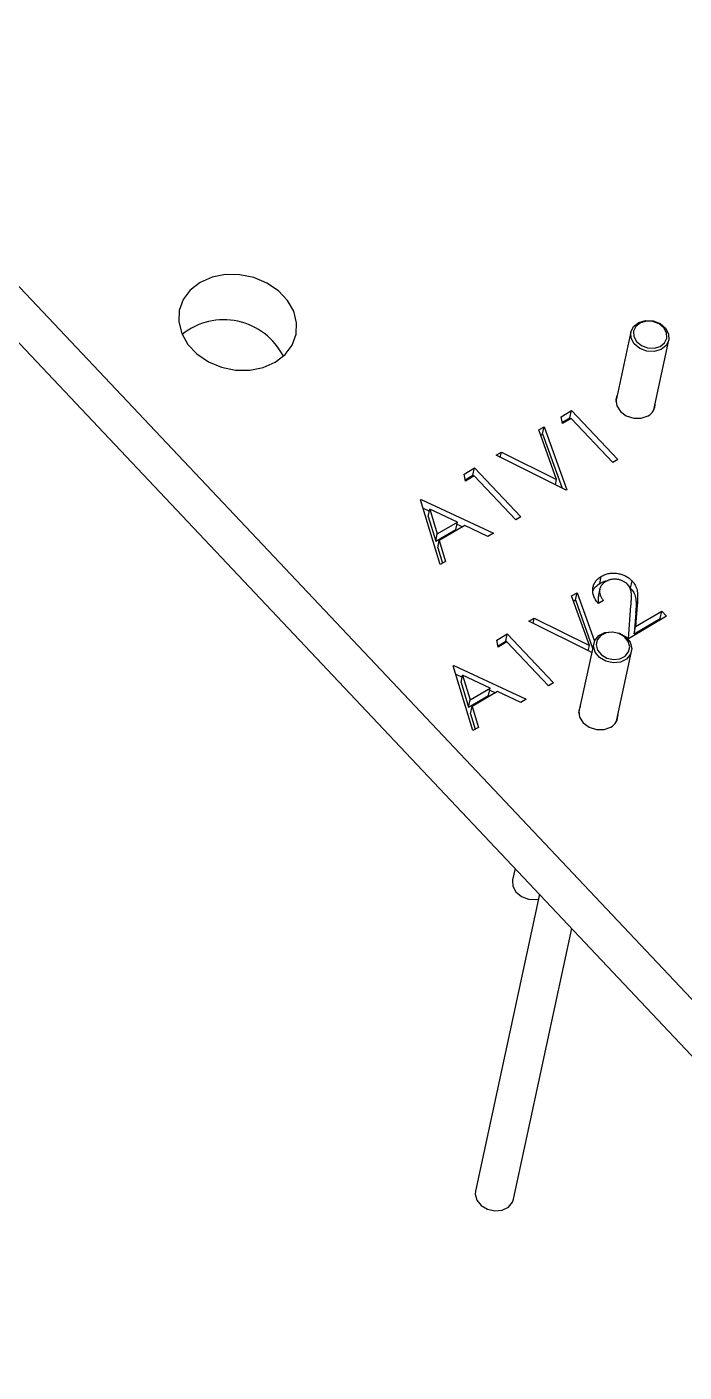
# Model space of a CAD drawing. Header units: millimetres. Extents: x 11 to 423, y -53 to 270.
# Drawn here: x 50.22 to 63.66, y 199.31 to 226.81 of the extents above; entities that cross this region are included whole.
import ezdxf

# ---------------------------------------------------------------- set-up
doc = ezdxf.new("R2010")
doc.units = ezdxf.units.MM

msp = doc.modelspace()

# ---------------------------------------------------------------- linework, layer by layer
at = {"color": 7, "linetype": 'Continuous', "lineweight": 25}
for p, q in [((35.42809, 236.98086), (70.13673, 200.24698)), ((35.22539, 236.04244), (69.93403, 199.30856)), ((62.57591, 220.57142), (62.26762, 219.1442)), ((63.04348, 218.97661), (63.35176, 220.40383)), ((61.14905, 218.83971), (61.36126, 218.96513)), ((61.32934, 218.81734), (61.36126, 218.96513)), ((61.36126, 218.96513), (62.30786, 217.96329)), ((60.69176, 218.56945), (60.80212, 218.63467)), ((60.77019, 218.48689), (60.80212, 218.63467)), ((60.80212, 218.63467), (61.26314, 217.34586)), ((61.17878, 218.69715), (61.14905, 218.83971)), ((61.17298, 218.72494), (61.32934, 218.81734)), ((61.35535, 218.8015), (61.17878, 218.69715)), ((61.32934, 218.81734), (61.34826, 218.79731)), ((62.20486, 217.90242), (61.35535, 218.8015)), ((61.05516, 217.55384), (60.69176, 218.56945)), ((60.72983, 218.46303), (60.77019, 218.48689)), ((60.77019, 218.48689), (61.16691, 217.37785)), ((59.81625, 218.05202), (59.92661, 218.11725)), ((59.90315, 218.00865), (59.92661, 218.11725)), ((59.92661, 218.11725), (61.05516, 217.55384)), ((61.24843, 217.33717), (59.81625, 218.05202)), ((62.30786, 217.96329), (62.20486, 217.90242)), ((59.16261, 217.66572), (59.37482, 217.79114)), ((59.19233, 217.52316), (59.16261, 217.66572)), ((59.18654, 217.55095), (59.3429, 217.64335)), ((59.36891, 217.62751), (59.19233, 217.52316)), ((59.3429, 217.64335), (59.37482, 217.79114)), ((59.3429, 217.64335), (59.36182, 217.62333)), ((60.21842, 216.72843), (59.36891, 217.62751)), ((59.37482, 217.79114), (60.32142, 216.7893)), ((61.03172, 217.44533), (61.05516, 217.55384)), ((61.26314, 217.34586), (61.24843, 217.33717)), ((58.27124, 217.13892), (58.28596, 217.14762)), ((58.67341, 215.81533), (58.27124, 217.13892)), ((58.27874, 217.11423), (58.28596, 217.14762)), ((58.28596, 217.14762), (59.76227, 216.45885)), ((58.32332, 216.96751), (58.45322, 216.90691)), ((58.43003, 216.79954), (58.46195, 216.94732)), ((58.43003, 216.79954), (58.5838, 216.29399)), ((58.46195, 216.94732), (58.61572, 216.44178)), ((59.02589, 216.68418), (58.46195, 216.94732)), ((60.32142, 216.7893), (60.21842, 216.72843)), ((58.5838, 216.29399), (58.99397, 216.5364)), ((58.5838, 216.29399), (58.61572, 216.44178)), ((58.61572, 216.44178), (59.02589, 216.68418)), ((59.17723, 216.6135), (58.65694, 216.30601)), ((58.99397, 216.5364), (59.02589, 216.68418)), ((59.01716, 216.6438), (59.13527, 216.5887)), ((59.65031, 216.39268), (59.17723, 216.6135)), ((59.76227, 216.45885), (59.65031, 216.39268)), ((58.62502, 216.15822), (58.65694, 216.30601)), ((58.62502, 216.15822), (58.72071, 215.84328)), ((58.65694, 216.30601), (58.78584, 215.88177)), ((58.78584, 215.88177), (58.67341, 215.81533)), ((61.94308, 215.33262), (61.90318, 215.14789)), ((61.93844, 215.42768), (61.97036, 215.57546)), ((62.56654, 215.33476), (62.59847, 215.48255)), ((61.36283, 215.17638), (61.47319, 215.2416)), ((61.72623, 214.16078), (61.36283, 215.17638)), ((61.40091, 215.06997), (61.44127, 215.09382)), ((61.44127, 215.09382), (61.47319, 215.2416)), ((61.44127, 215.09382), (61.79299, 214.11056)), ((61.47319, 215.2416), (61.82738, 214.25146)), ((62.01459, 215.08118), (61.91159, 215.02031)), ((62.52279, 214.30064), (62.57614, 214.97833)), ((62.67395, 214.8381), (62.63955, 214.40087)), ((62.70587, 214.98588), (62.67148, 214.54865)), ((62.67148, 214.54865), (63.20556, 214.8643)), ((62.67395, 214.8381), (62.70587, 214.98588)), ((63.17364, 214.71651), (63.20556, 214.8643)), ((63.20556, 214.8643), (63.30265, 214.76154)), ((60.48732, 214.65896), (60.59768, 214.72418)), ((61.77285, 214.0173), (60.48732, 214.65896)), ((60.57423, 214.61558), (60.59768, 214.72418)), ((60.59768, 214.72418), (61.72623, 214.16078)), ((63.30265, 214.76154), (62.52279, 214.30064)), ((62.63955, 214.40087), (63.17364, 214.71651)), ((62.63955, 214.40087), (62.67148, 214.54865)), ((63.17364, 214.71651), (63.19257, 214.69648)), ((59.83368, 214.27266), (60.04589, 214.39807)), ((59.86341, 214.13009), (59.83368, 214.27266)), ((59.85761, 214.15788), (60.01397, 214.25029)), ((60.03998, 214.23445), (59.86341, 214.13009)), ((60.01397, 214.25029), (60.04589, 214.39807)), ((60.01397, 214.25029), (60.03289, 214.23026)), ((60.88949, 213.33537), (60.03998, 214.23445)), ((60.04589, 214.39807), (60.99249, 213.39624)), ((61.81432, 214.2093), (61.50604, 212.78208)), ((61.7028, 214.05227), (61.72623, 214.16078)), ((62.28189, 212.61449), (62.59018, 214.04171)), ((58.94231, 213.74586), (58.95703, 213.75455)), ((59.34448, 212.42226), (58.94231, 213.74586)), ((58.94982, 213.72116), (58.95703, 213.75455)), ((58.95703, 213.75455), (60.43335, 213.06578)), ((58.9944, 213.57444), (59.12429, 213.51384)), ((59.1011, 213.40647), (59.13302, 213.55426)), ((59.1011, 213.40647), (59.25487, 212.90093)), ((59.13302, 213.55426), (59.2868, 213.04871)), ((59.69696, 213.29112), (59.13302, 213.55426)), ((59.25487, 212.90093), (59.66504, 213.14333)), ((59.2868, 213.04871), (59.69696, 213.29112)), ((59.84831, 213.22043), (59.32801, 212.91294)), ((59.66504, 213.14333), (59.69696, 213.29112)), ((59.68824, 213.25073), (59.80634, 213.19563)), ((60.32138, 212.99961), (59.84831, 213.22043)), ((60.99249, 213.39624), (60.88949, 213.33537)), ((59.25487, 212.90093), (59.2868, 213.04871)), ((59.29609, 212.76516), (59.32801, 212.91294)), ((59.32801, 212.91294), (59.45691, 212.48871)), ((60.43335, 213.06578), (60.32138, 212.99961)), ((59.29609, 212.76516), (59.39178, 212.45022)), ((59.45691, 212.48871), (59.34448, 212.42226)), ((60.20676, 209.60341), (60.15644, 209.37041)), ((60.70543, 209.07564), (59.39485, 203.00829)), ((60.17071, 202.8407), (61.36639, 208.37612))]:
    msp.add_line(p, q, dxfattribs=at)
at = {"color": 7, "linetype": 'Continuous', "lineweight": 25, "flags": 128}
for points in [[(55.30276, 219.95336), (55.50365, 220.10896), (55.64815, 220.30284), (55.72787, 220.52374), (55.73816, 220.75881), (55.67844, 220.99439), (55.55217, 221.2168), (55.36669, 221.4131), (55.13277, 221.5719), (54.86403, 221.68395), (54.57606, 221.74275), (54.28562, 221.74488), (54.00957, 221.69021), (53.76396, 221.58194), (53.56307, 221.42633), (53.41857, 221.23245), (53.33885, 221.01155), (53.32856, 220.77648), (53.38828, 220.5409), (53.51455, 220.31849), (53.70003, 220.12219), (53.93394, 219.9634), (54.20269, 219.85134), (54.49065, 219.79254), (54.7811, 219.79041), (55.05715, 219.84508), (55.30276, 219.95336)], [(63.34709, 220.53088), (63.35226, 220.40621), (63.2983, 220.29393), (63.19341, 220.21115), (63.05358, 220.17045), (62.90008, 220.17804), (62.75629, 220.23277), (62.64409, 220.32629), (62.58058, 220.44438), (62.57541, 220.56905), (62.62937, 220.68132), (62.73426, 220.76411), (62.87409, 220.8048), (63.02759, 220.79721), (63.17138, 220.74248), (63.28358, 220.64896), (63.34709, 220.53088)], [(63.30452, 220.55537), (63.24914, 220.65834), (63.1513, 220.73989), (63.02592, 220.78761), (62.89206, 220.79423), (62.77013, 220.75875), (62.67867, 220.68656), (62.63161, 220.58865), (62.63612, 220.47994), (62.69151, 220.37697), (62.78934, 220.29542), (62.91473, 220.2477), (63.04858, 220.24108), (63.17051, 220.27657), (63.26197, 220.34875), (63.30903, 220.44666), (63.30452, 220.55537)], [(62.29704, 219.28038), (62.26903, 219.19048), (62.28483, 219.06258), (62.3593, 218.94472), (62.48112, 218.85484), (62.63173, 218.80662), (62.7882, 218.8074), (62.92672, 218.85707)], [(62.56173, 214.22775), (62.59573, 214.10389), (62.56984, 213.98331), (62.48797, 213.88439), (62.36261, 213.82217), (62.21284, 213.80613), (62.06145, 213.83871), (61.9315, 213.91496), (61.84277, 214.02326), (61.80877, 214.14713), (61.83467, 214.2677), (61.91653, 214.36663), (62.04189, 214.42885), (62.19166, 214.44489), (62.34305, 214.4123), (62.473, 214.33606), (62.56173, 214.22775)], [(62.5222, 214.2447), (62.44483, 214.33913), (62.33151, 214.40562), (62.1995, 214.43404), (62.0689, 214.42005), (61.95959, 214.3658), (61.8882, 214.27953), (61.86562, 214.17439), (61.89527, 214.06638), (61.97265, 213.97194), (62.08596, 213.90545), (62.21797, 213.87704), (62.34857, 213.89102), (62.45789, 213.94528), (62.52927, 214.03154), (62.55186, 214.13669), (62.5222, 214.2447)], [(61.53545, 212.91826), (61.50744, 212.82836), (61.52324, 212.70046), (61.59772, 212.5826), (61.71953, 212.49272), (61.87014, 212.4445), (62.02662, 212.44528), (62.16514, 212.49495)], [(60.15644, 209.37041), (60.15594, 209.36804), (60.16111, 209.24337), (60.22462, 209.12528), (60.33682, 209.03176), (60.48061, 208.97703), (60.63411, 208.96944), (60.68434, 208.97802)], [(59.39485, 203.00829), (59.3893, 202.94612), (59.4233, 202.82225), (59.51203, 202.71395), (59.64198, 202.6377), (59.79337, 202.60512), (59.94314, 202.62115), (60.0685, 202.68337), (60.15037, 202.7823), (60.17071, 202.8407)]]:
    msp.add_lwpolyline(points, dxfattribs=at)
at = {"color": 7, "linetype": 'Continuous', "lineweight": 25}
for centre, radius, start, end in [((54.24948, 219.45343), 1.36765, 27.015989, 128.606256), ((62.79761, 219.1005), 0.27556, 297.94065, 2.5558), ((62.03601, 212.73839), 0.27557, 297.941554, 2.554857)]:
    msp.add_arc(centre, radius, start, end, dxfattribs=at)
for points, knots in [([(61.97036, 215.57546), (61.98318, 215.58264), (62.00839, 215.59675), (62.04858, 215.61374), (62.08936, 215.62725), (62.13093, 215.63696), (62.17354, 215.64216), (62.21676, 215.64371), (62.26077, 215.64196), (62.30504, 215.63545), (62.34866, 215.62634), (62.39062, 215.6139), (62.43054, 215.59903), (62.46861, 215.58155), (62.50419, 215.5607), (62.53808, 215.53757), (62.56967, 215.51136), (62.58876, 215.49226), (62.59847, 215.48255)], [0, 0, 0, 0, 0.06947546, 0.1365168, 0.20078882, 0.26382967, 0.32573502, 0.38729069, 0.44950922, 0.51296782, 0.57627522, 0.6375801, 0.69790261, 0.75717209, 0.81659853, 0.87665317, 0.93728964, 1, 1, 1, 1]), ([(61.91159, 215.02031), (61.90099, 215.03263), (61.88018, 215.05684), (61.85408, 215.09464), (61.83207, 215.13251), (61.81538, 215.17077), (61.80314, 215.20932), (61.79551, 215.24808), (61.79293, 215.28714), (61.79517, 215.326), (61.80143, 215.36413), (61.81269, 215.40052), (61.82823, 215.43483), (61.84767, 215.46731), (61.87204, 215.49748), (61.90032, 215.52589), (61.93304, 215.55227), (61.95778, 215.56764), (61.97036, 215.57546)], [0, 0, 0, 0, 0.06879079, 0.13510329, 0.19897867, 0.2619043, 0.32349497, 0.38519538, 0.44696924, 0.50976478, 0.57225057, 0.63340518, 0.69325116, 0.75258316, 0.81257927, 0.87327508, 0.93554994, 1, 1, 1, 1]), ([(61.80523, 215.28674), (61.81158, 215.30269), (61.83493, 215.36139), (61.89482, 215.39975), (61.93844, 215.42768)], [0, 0, 0, 0, 0.27180956, 1, 1, 1, 1]), ([(62.06216, 215.46959), (62.05337, 215.46408), (62.03613, 215.45326), (62.0129, 215.43515), (61.9928, 215.41571), (61.97551, 215.39515), (61.96101, 215.37344), (61.94966, 215.35037), (61.94148, 215.326), (61.93609, 215.30067), (61.9337, 215.27461), (61.93513, 215.24797), (61.9399, 215.22098), (61.94772, 215.19355), (61.95927, 215.16577), (61.9745, 215.13777), (61.99261, 215.1092), (62.00714, 215.09068), (62.01459, 215.08118)], [0, 0, 0, 0, 0.06443867, 0.12654691, 0.18688715, 0.24587754, 0.30404088, 0.36219122, 0.42097593, 0.48066028, 0.54060027, 0.6006891, 0.66193579, 0.72444251, 0.78903839, 0.85631376, 0.92635203, 1, 1, 1, 1]), ([(61.93844, 215.42768), (61.99186, 215.46047), (62.04575, 215.49354), (62.1116, 215.49021), (62.11217, 215.49018)], [0, 0, 0, 0, 0.99137724, 1, 1, 1, 1]), ([(62.50305, 215.41365), (62.49638, 215.42036), (62.48324, 215.43359), (62.46095, 215.4512), (62.43747, 215.46701), (62.41222, 215.48078), (62.38524, 215.49225), (62.35676, 215.50158), (62.32687, 215.5092), (62.29566, 215.51446), (62.26399, 215.51746), (62.23279, 215.51826), (62.20237, 215.51635), (62.17265, 215.51197), (62.14368, 215.50519), (62.1156, 215.49576), (62.08817, 215.48404), (62.07094, 215.47447), (62.06216, 215.46959)], [0, 0, 0, 0, 0.0619654, 0.12212191, 0.1809885, 0.23993322, 0.29990583, 0.35998885, 0.42177574, 0.48657583, 0.5515348, 0.61501754, 0.67725862, 0.73972996, 0.8030501, 0.86649513, 0.93197347, 1, 1, 1, 1]), ([(62.57614, 214.97833), (62.57764, 214.9946), (62.58054, 215.02587), (62.58381, 215.07097), (62.58598, 215.11228), (62.58726, 215.14988), (62.58681, 215.1838), (62.58636, 215.21395), (62.58381, 215.24044), (62.57978, 215.2705), (62.57092, 215.30488), (62.55459, 215.34364), (62.53231, 215.38032), (62.51284, 215.40249), (62.50305, 215.41365)], [0, 0, 0, 0, 0.11080264, 0.2128292, 0.30610131, 0.39064732, 0.46692447, 0.53448104, 0.59358694, 0.644557, 0.73620045, 0.82502403, 0.91198558, 1, 1, 1, 1]), ([(62.56654, 215.33476), (62.57917, 215.32048), (62.60421, 215.29217), (62.6332, 215.24595), (62.65571, 215.19788), (62.66795, 215.15572), (62.67422, 215.11962), (62.678, 215.08908), (62.68055, 215.0553), (62.68153, 215.01819), (62.68157, 214.97784), (62.68045, 214.93414), (62.67768, 214.88724), (62.67522, 214.85487), (62.67395, 214.8381)], [0, 0, 0, 0, 0.0987022, 0.19567231, 0.29242243, 0.39134254, 0.44446244, 0.50422878, 0.57035234, 0.64254575, 0.72228751, 0.80792112, 0.90046954, 1, 1, 1, 1]), ([(62.59847, 215.48255), (62.61109, 215.46827), (62.63613, 215.43995), (62.66512, 215.39374), (62.68763, 215.34566), (62.69987, 215.3035), (62.70614, 215.2674), (62.70992, 215.23686), (62.71247, 215.20308), (62.71345, 215.16598), (62.7135, 215.12563), (62.71237, 215.08192), (62.7096, 215.03502), (62.70714, 215.00265), (62.70587, 214.98588)], [0, 0, 0, 0, 0.0987022, 0.19567231, 0.29242243, 0.39134254, 0.44446244, 0.50422878, 0.57035234, 0.64254575, 0.72228751, 0.80792112, 0.90046954, 1, 1, 1, 1]), ([(61.9154, 215.16424), (61.90965, 215.14904), (61.89312, 215.10528), (61.91212, 215.05849), (61.92453, 215.02796)], [0, 0, 0, 0, 0.34731447, 1, 1, 1, 1])]:
    msp.add_open_spline(points, degree=3, knots=knots, dxfattribs=at)

doc.saveas('drawing.dxf')
